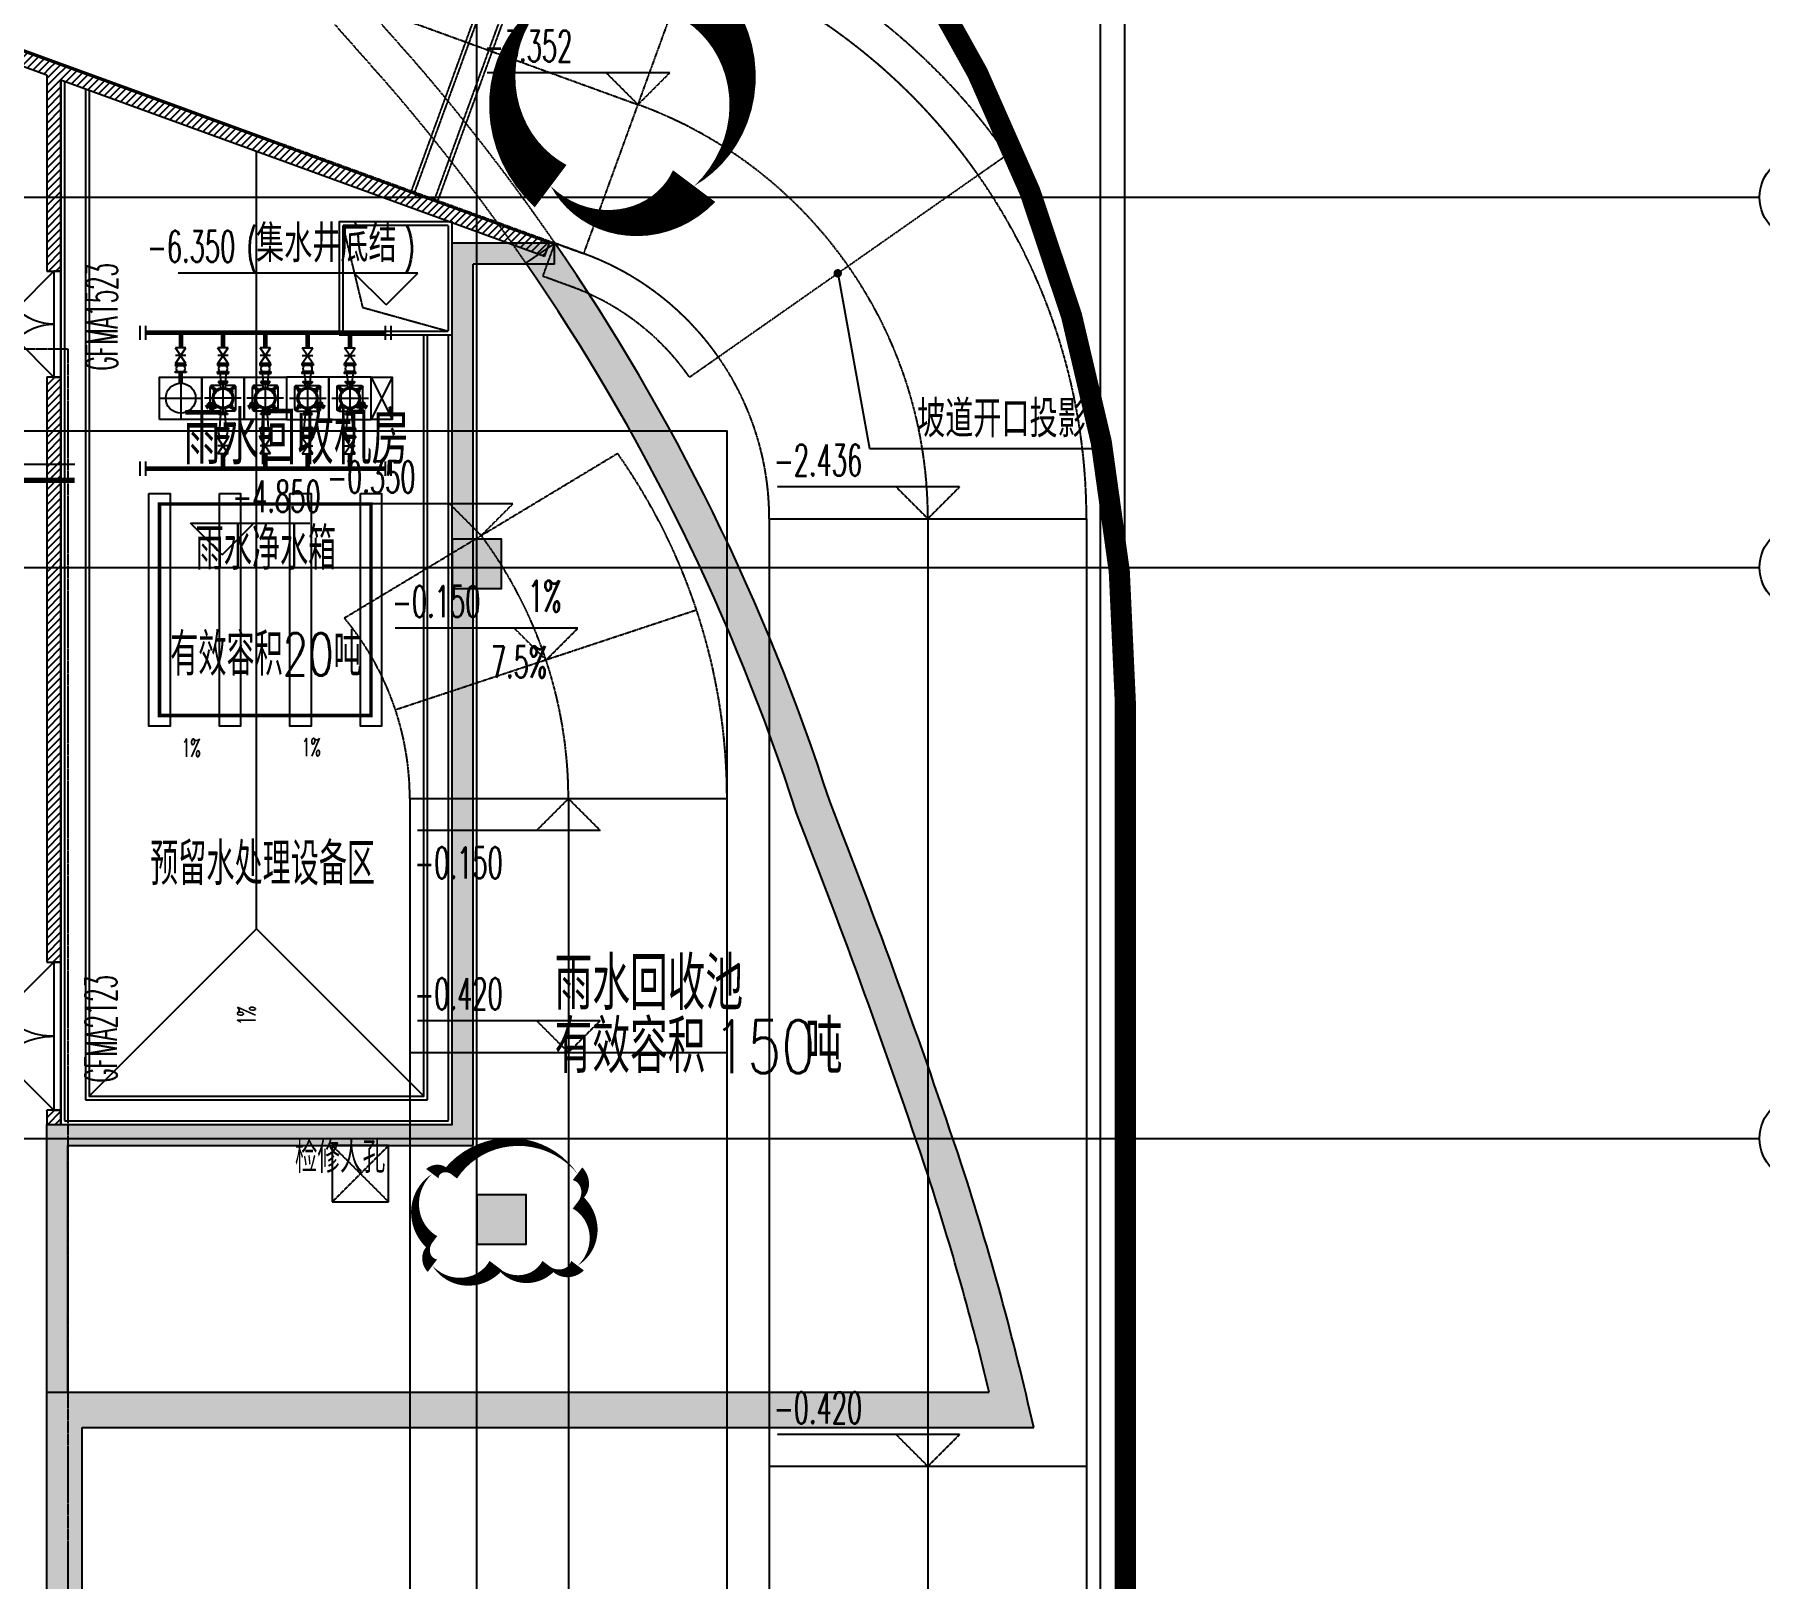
# Model space of a CAD drawing. Extents: x -12047294 to -5625356, y -1456591 to -622873.
# Drawn here: x -6007010 to -5982539, y -690815 to -668914 of the extents above; entities that cross this region are included whole.
import ezdxf
from ezdxf.enums import TextEntityAlignment as Align
from ezdxf.xclip import XClip

# ---------------------------------------------------------------- set-up
doc = ezdxf.new("R2010")
doc.units = 0
doc.header["$LTSCALE"] = 10
doc.header["$MEASUREMENT"] = 0
doc.header["$XCLIPFRAME"] = 2
for name, pattern in [('DASH', [0.35, 0.25, -0.1]), ('DASHDOT', [1, 0.5, -0.25, 0, -0.25]), ('DOTE', [2.42, 2, -0.2, 0.02, -0.2])]:
    doc.linetypes.add(name, pattern=pattern)
for name, color, linetype in [('A-COLUMN', 10, 'Continuous'), ('A-COLUMNH', 252, 'Continuous'), ('A-DIMAXIS', 3, 'Continuous'), ('A-DIMELVE', 3, 'Continuous'), ('A-DIMIDEN', 211, 'Continuous'), ('A-DIMLEAD', 130, 'Continuous'), ('A-DOORWIN', 151, 'Continuous'), ('A-FireH', 6, 'Continuous'), ('A-Hole-up', 40, 'DASH'), ('A-LINE', 4, 'Continuous'), ('A-stru-conc', 1, 'Continuous'), ('A-TEXTDOOR', 181, 'Continuous'), ('A-TextRoom', 7, 'Continuous'), ('A-TK', 7, 'Continuous'), ('A-WALL', 2, 'Continuous'), ('A-集水井', 191, 'Continuous'), ('AXIS_TEXT', 7, 'Continuous'), ('A用地红线', 10, 'Continuous'), ('DOTE', 9, 'DOTE'), ('FUR-家俱-活动', 156, 'Continuous'), ('P-冷水-设备', 156, 'Continuous'), ('P-给排水-文字', 156, 'Continuous'), ('P-设备基础', 156, 'Continuous'), ('PFL-B3$0$A-DETL-0001', 1, 'Continuous'), ('PUB_HATCH', 252, 'Continuous'), ('PUB_TEXT', 7, 'Continuous'), ('STAIR', 5, 'Continuous')]:
    doc.layers.add(name, color=color, linetype=linetype)
doc.layers.add('A-本次修改', color=6, linetype='Continuous', plot=False)
doc.layers.add('A-面积线', color=6, linetype='Continuous', plot=False)
doc.layers.add('p-冷水', color=156, linetype='Continuous', lineweight=60)
doc.styles.add('_TCH_AXIS', font='tjromand.shx', dxfattribs={"bigfont": 'tjhts.shx'})
doc.styles.add('_TCH_DIM', font='tjromans.shx', dxfattribs={"width": 0.8, "bigfont": 'tjhztxt.shx'})
doc.styles.add('_TCH_WINDOW', font='tjromans.shx', dxfattribs={"width": 0.7, "height": 3.5, "bigfont": 'tjhztxt.shx'})
doc.styles.add('COMPLEX', font='COMPLEX')
doc.styles.add('DIM_FONT', font='romanc.shx', dxfattribs={"width": 0.8, "bigfont": 'hztxt.shx'})
doc.styles.add('tjhz', font='tjromans.shx', dxfattribs={"width": 0.5, "bigfont": 'tjhztxt.shx'})
doc.styles.add('注解汉字', font='tjromans.shx', dxfattribs={"width": 0.75, "bigfont": 'tjhztxt.shx'})
pattern_1 = [(45, (0, 53.85), (-53.0330298, 53.0330298), [])]

# ---------------------------------------------------------------- blocks, each defined once
blk = doc.blocks.new('fdsfasd4#$$$')
at = {"layer": 'A-COLUMNH'}
for points in [[(10195058, -2107810), (10195558, -2107310), (10195558, -2104310), (10195058, -2103810)], [(10195058, -2103810), (10195558, -2104310), (10209058, -2104310), (10208428, -2103810)]]:
    blk.add_hatch(color=256, dxfattribs=at).paths.add_polyline_path(points)
at = {"layer": 'PUB_HATCH'}
for points in [[(10205694, -2095595), (10206165, -2095427, 0.073309), (10202268, -2087511), (10201856, -2087795, -0.073442)], [(10207560, -2100734), (10208035, -2100577, 0.01296), (10206165, -2095427), (10205694, -2095595, -0.012992)], [(10208428, -2103810), (10209058, -2104310, 0.0231), (10208035, -2100577), (10207560, -2100734, -0.019304)]]:
    blk.add_hatch(color=256, dxfattribs=at).paths.add_polyline_path(points)
at = {"layer": 'A-COLUMN'}
for p, q in [((10201856, -2087795), (10202268, -2087511)), ((10195058, -2107810), (10195058, -2103810)), ((10195058, -2103810), (10208428, -2103810)), ((10195558, -2107310), (10195558, -2104310)), ((10195558, -2104310), (10209058, -2104310))]:
    blk.add_line(p, q, dxfattribs=at)
for centre, radius, start, end in [((10177365, -2104688), 30252, 17.8262, 34.5975), ((10177365, -2104688), 29752, 17.796, 34.5975), ((10107768, -2134062), 105710, 18.46725, 21.43719), ((10107768, -2134062), 105210, 18.4684, 21.44579), ((10168175, -2113518), 41908, 12.693, 17.9861), ((10168175, -2113518), 41408, 13.5595, 17.9832)]:
    blk.add_arc(centre, radius, start, end, dxfattribs=at)
at = {"layer": 'A-LINE', "linetype": 'DASH', "ltscale": 2, "elevation": 100}
for points in [[(10193985, -2079175, -0.015516), (10195534, -2080253, -0.023157), (10197715, -2082034), (10200349, -2085018, -0.026018), (10202268, -2087511, -0.026018)], [(10193712, -2079595, -0.015516), (10195236, -2080654, -0.022915), (10197359, -2082387), (10199972, -2085346, -0.025986), (10201856, -2087795, -0.025986)]]:
    blk.add_lwpolyline(points, format="xyb", dxfattribs=at)
blk = doc.blocks.new('fsrfwRW354TG45')
at = {"color": 252, "linetype": 'DASH', "ltscale": 3}
for p, q in [((1872903, -322894), (1877311, -324498)), ((1872283, -325062), (1876542, -326612)), ((1879173, -330371), (1879173, -351412)), ((1881423, -330371), (1881423, -351412)), ((1883673, -330371), (1883673, -351412))]:
    blk.add_line(p, q, dxfattribs=at)
at = {"color": 252, "linetype": 'DASH'}
for p, q in [((1877761, -324048), (1875172, -324048)), ((1877311, -324498), (1876861, -324048)), ((1877311, -324498), (1877761, -324048)), ((1881873, -329921), (1879284, -329921)), ((1881423, -330371), (1880973, -329921)), ((1881423, -330371), (1881873, -329921)), ((1881873, -343362), (1879284, -343362)), ((1881423, -343812), (1880973, -343362)), ((1881423, -343812), (1881873, -343362))]:
    blk.add_line(p, q, dxfattribs=at)
at = {"color": 252, "linetype": 'DASH', "ltscale": 3, "elevation": 0}
blk.add_lwpolyline([(1876542, -326612), (1878081, -322384)], dxfattribs=at)
at = {"color": 252, "linetype": 'DASH', "ltscale": 3}
for points in [[(1879173, -330371), (1883673, -330371)], [(1879173, -343812), (1883673, -343812)]]:
    blk.add_lwpolyline(points, dxfattribs=at)
for radius in [8500, 6250, 4000]:
    blk.add_arc((1875173, -330371, 0), radius, 0, 70, dxfattribs=at)
at = {"layer": 'STAIR', "color": 6}
blk.add_line((1853987, -318403), (1872283, -325062), dxfattribs=at)
at = {"layer": 'PUB_TEXT', "color": 252, "linetype": 'DASH', "style": '_TCH_DIM', "width": 0.564706}
for s, p in [('-3.352', (1875127, -323891)), ('-2.436', (1879239, -329764)), ('-0.420', (1879239, -343205))]:
    blk.add_text(s, height=446.2, dxfattribs=at).set_placement(p)
blk = doc.blocks.new('sFsdfew54tfd44')
at = {"layer": 'PFL-B3$0$A-DETL-0001', "color": 252, "linetype": 'DASH'}
for p, q in [((1623750, 59803), (1621161, 59803)), ((1623300, 59353), (1622850, 59803)), ((1623300, 59353), (1623750, 59803)), ((1624670, 58036), (1622081, 58036)), ((1624220, 57586), (1623770, 58036)), ((1624220, 57586), (1624670, 58036)), ((1624537, 55620), (1624087, 55170)), ((1624537, 55620), (1624987, 55170)), ((1624987, 55170), (1622398, 55170)), ((1624987, 52470), (1622398, 52470)), ((1624537, 52020), (1624087, 52470)), ((1624537, 52020), (1624987, 52470))]:
    blk.add_line(p, q, dxfattribs=at)
at = {"layer": 'PFL-B3$0$A-DETL-0001', "color": 252, "linetype": 'DASH', "ltscale": 3}
for p, q in [((1622287, 55620), (1622287, 41800)), ((1624537, 55620), (1624537, 41800))]:
    blk.add_line(p, q, dxfattribs=at)
blk.add_lwpolyline([(1621358, 58183), (1625234, 60518)], dxfattribs=at)
at = {"layer": 'PFL-B3$0$A-DETL-0001', "color": 252, "linetype": 'DASH', "ltscale": 3, "elevation": 0}
blk.add_lwpolyline([(1625234, 60518, -0.154747), (1626787, 55620), (1626787, 41800)], format="xyb", dxfattribs=at)
at = {"layer": 'PFL-B3$0$A-DETL-0001', "color": 252, "linetype": 'DASH', "ltscale": 3}
for points in [[(1624134, 57914, 0, 0, 0), (1623839, 58453, 120, 0, 0), (1623624, 58848, 0, 0, 0)], [(1624123, 57921, 0, 0, 0), (1624293, 57331, 120, 0, 0), (1624419, 56899, 0, 0, 0)]]:
    blk.add_lwpolyline(points, format="xyseb", dxfattribs=at)
at = {"layer": 'PFL-B3$0$A-DETL-0001', "color": 252, "linetype": 'DASH', "ltscale": 3, "elevation": 0}
for points in [[(1626355, 58294), (1622084, 56878)], [(1622287, 55620), (1626787, 55620)], [(1622287, 52020), (1626787, 52020)]]:
    blk.add_lwpolyline(points, dxfattribs=at)
at = {"layer": 'PFL-B3$0$A-DETL-0001', "color": 252, "linetype": 'DASH', "ltscale": 3}
for radius, end in [(6250, 36.6712), (4000, 39.8405)]:
    blk.add_arc((1618287, 55620), radius, 0, end, dxfattribs=at)
at = {"layer": 'A-TK', "color": 252, "linetype": 'DASH', "style": '_TCH_DIM', "width": 0.564706}
for s, p in [('1%%%', (1623964, 58270)), ('7.5%%%', (1623436, 57335))]:
    blk.add_text(s, height=446.2, dxfattribs=at).set_placement(p)
at = {"layer": 'PUB_TEXT', "color": 252, "linetype": 'DASH', "style": '_TCH_DIM', "width": 0.564706}
for s, p in [('-0.350', (1621116, 59960)), ('-0.150', (1622036, 58194)), ('-0.150', (1622353, 54488)), ('-0.420', (1622353, 52628))]:
    blk.add_text(s, height=446.2, dxfattribs=at).set_placement(p)
blk = doc.blocks.new('阀门')
for p, q in [((150, -100), (-150, 100)), ((150, 100), (-150, -100)), ((-150, 100), (-150, -100)), ((0, 100), (0, -100)), ((150, 100), (150, -100))]:
    blk.add_line(p, q)
blk = doc.blocks.new('SHB')
at = {"layer": 'P-冷水-设备'}
for p, q in [((-105, 656), (-105, 636)), ((-105, 656), (105, 656)), ((105, 636), (105, 656)), ((-105, 636), (-105, 616)), ((105, 636), (-105, 636)), ((105, 636), (-105, 636)), ((-105, 636), (105, 636)), ((-105, 616), (105, 616)), ((-105, 486), (-105, 506)), ((-105, 506), (105, 506)), ((105, 486), (-105, 486)), ((105, 486), (-105, 486)), ((-62, 466), (-40, 316)), ((63, 466), (40, 316)), ((105, 616), (105, 636)), ((105, 506), (105, 486)), ((344, 0), (-349, 0)), ((-243, -84), (-243, 205)), ((-199, 199), (-226, 199)), ((-50, 243), (-205, 243)), ((-199, 199), (-199, 226)), ((-199, 199), (-175, 199)), ((-199, 199), (-199, 174)), ((-179, 141), (-168, 110)), ((-153, 153), (-173, 173)), ((-153, 153), (-168, 138)), ((-153, 153), (-137, 169)), ((-153, 153), (-136, 136)), ((-141, 179), (-110, 168)), ((-66, 296), (66, 296)), ((-66, 296), (-66, 270)), ((-66, 270), (-11, 270)), ((-65, 282), (-10, 282)), ((0, 296), (0, -281)), ((9, 270), (65, 270)), ((10, 282), (66, 282)), ((205, 243), (45, 243)), ((67, 295), (67, 270)), ((141, 179), (110, 168)), ((153, 153), (136, 136)), ((153, 153), (137, 169)), ((153, 153), (173, 173)), ((153, 153), (168, 138)), ((179, 141), (168, 110)), ((199, 199), (175, 199)), ((199, 199), (199, 226)), ((199, 199), (199, 174)), ((199, 199), (226, 199)), ((243, -205), (243, 205)), ((-328, -134), (-297, -193)), ((-322, -131), (-291, -190)), ((-319, -163), (-315, -170)), ((-314, -160), (-318, -162)), ((-310, -168), (-314, -170)), ((-299, -152), (-308, -157)), ((-306, -156), (-302, -164)), ((-295, -160), (-304, -165)), ((-299, -141), (-303, -143)), ((-303, -144), (-291, -168)), ((-184, -97), (-302, -159)), ((-298, -141), (-285, -165)), ((-291, -191), (-295, -194)), ((-287, -146), (-294, -149)), ((-283, -154), (-289, -157)), ((-286, -166), (-289, -168)), ((-277, -69), (-245, -129)), ((-214, -189), (-245, -129)), ((-243, -205), (-243, -174)), ((-199, -199), (-226, -199)), ((-186, -74), (-220, -92)), ((-49, -243), (-205, -243)), ((-170, -112), (-200, -128)), ((-199, -199), (-199, -174)), ((-199, -199), (-199, -226)), ((-199, -199), (-175, -199)), ((-179, -141), (-168, -110)), ((-153, -153), (-173, -173)), ((-153, -153), (-168, -138)), ((-153, -153), (-136, -136)), ((-153, -153), (-137, -169)), ((-141, -179), (-110, -168)), ((-85, -311), (-85, -291)), ((-85, -291), (85, -291)), ((85, -311), (-85, -311)), ((-66, -266), (-11, -266)), ((-66, -291), (-66, -266)), ((-66, -291), (66, -291)), ((-65, -278), (-10, -278)), ((-62, -561), (-40, -311)), ((9, -266), (67, -266)), ((10, -278), (66, -278)), ((63, -561), (40, -311)), ((205, -243), (45, -243)), ((67, -290), (67, -266)), ((85, -291), (85, -311)), ((141, -179), (110, -168)), ((153, -153), (136, -136)), ((153, -153), (137, -169)), ((153, -153), (168, -138)), ((153, -153), (173, -173)), ((179, -141), (168, -110)), ((199, -199), (175, -199)), ((199, -199), (199, -174)), ((199, -199), (199, -226)), ((199, -199), (226, -199)), ((-105, -581), (-105, -561)), ((-105, -561), (105, -561)), ((-105, -581), (-105, -601)), ((105, -581), (-105, -581)), ((105, -581), (-105, -581)), ((-105, -601), (105, -601)), ((105, -561), (105, -581)), ((105, -601), (105, -581)), ((-105, -731), (-105, -711)), ((-105, -711), (105, -711)), ((105, -731), (-105, -731)), ((-105, -731), (-105, -751)), ((105, -731), (-105, -731)), ((-105, -751), (105, -751)), ((105, -711), (105, -731)), ((105, -751), (105, -731))]:
    blk.add_line(p, q, dxfattribs=at)
for points in [[(400, -400), (-400, -400), (-400, 400), (400, 400)], [(-105, 486), (-105, 466), (105, 466), (105, 486)], [(-85, 316), (-85, 296), (85, 296), (85, 316)]]:
    blk.add_lwpolyline(points, close=True, dxfattribs=at)
for centre, radius in [((-199, 199), 22), ((-199, 199), 12), ((0, 0), 199), ((0, 0), 176), ((-153, 153), 18.7), ((-153, 153), 10.2), ((0, 276), 11.6), ((0, 276), 6.5), ((153, 153), 18.7), ((153, 153), 10.2), ((199, 199), 22), ((199, 199), 12), ((-245, -129), 45.2), ((-245, -129), 37.4), ((-245, -129), 7.19), ((-199, -199), 22), ((-199, -199), 12), ((-153, -153), 18.7), ((-153, -153), 10.2), ((0, -272), 11.6), ((0, -272), 6.5), ((153, -153), 18.7), ((153, -153), 10.2), ((199, -199), 22), ((199, -199), 12)]:
    blk.add_circle(centre, radius, dxfattribs=at)
for centre, radius, start, end in [((0, 561), 83.3, 138.6522, 221.3478), ((0, 561), 83.3, 318.6522, 41.3478), ((-205, 205), 37.8, 90, 180), ((-153, 153), 28.8, 63.6632, 206.3368), ((-65, 283), 0.917, 180, 270), ((-163, 215), 122, 350.384, 24.4927), ((163, 215), 122, 155.5073, 189.616), ((66, 295), 0.917, 0, 90), ((66, 283), 0.917, 270, 0), ((153, 153), 28.8, 333.6632, 116.3368), ((205, 205), 37.8, 0, 90), ((-314, -169), 1.08, 207.7287, 297.7287), ((-302, -144), 1.08, 117.7287, 207.7287), ((-299, -142), 1.08, 27.7287, 117.7287), ((-296, -193), 1.08, 207.7287, 297.7287), ((-290, -167), 1.08, 207.7287, 297.7287), ((-292, -190), 1.08, 297.7287, 27.7287), ((-286, -165), 1.08, 297.7287, 27.7287), ((-205, -205), 37.8, 180, 270), ((-153, -153), 28.8, 153.6632, 296.3368), ((-65, -278), 0.917, 90, 180), ((-163, -215), 122, 335.5073, 9.616), ((163, -215), 122, 170.384, 204.4927), ((66, -278), 0.917, 0, 90), ((66, -290), 0.917, 270, 0), ((153, -153), 28.8, 243.6632, 26.3368), ((205, -205), 37.8, 270, 0), ((0, -656), 83.3, 138.6522, 221.3478), ((0, -656), 83.3, 318.6522, 41.3478)]:
    blk.add_arc(centre, radius, start, end, dxfattribs=at)
at = {"layer": 'P-冷水-设备', "style": 'DIM_FONT', "width": 0.8, "flags": 9}
for tag in ['YSIZE', 'XSIZE']:
    blk.add_attdef(tag, (0, 0), '', height=0.935, rotation=90, dxfattribs=at)
blk = doc.blocks.new('一体化无负压变频供水设备')
at = {"layer": 'p-冷水'}
for p, q in [((-628, 3200), (-628, -200)), ((1300, 3200), (1300, -200)), ((-628, 2700), (-417, 2700)), ((1088, 2700), (1300, 2700)), ((-628, 2100), (-417, 2100)), ((1088, 2100), (1300, 2100)), ((-628, 1500), (-417, 1500)), ((1088, 1500), (1300, 1500)), ((-628, 900), (-417, 900)), ((1088, 900), (1300, 900)), ((-628, 300), (-417, 300))]:
    blk.add_line(p, q, dxfattribs=at)
at = {"layer": 'p-冷水', "ltscale": 0.75}
blk.add_line((88, 300), (-64, 300), dxfattribs=at)
at = {"layer": 'P-冷水-设备'}
for p, q in [((-728, 3280), (-528, 3280)), ((-728, 3200), (-528, 3200)), ((0, 3000), (600, 3300)), ((0, 3300), (600, 3000)), ((1200, 3280), (1400, 3280)), ((1200, 3200), (1400, 3200)), ((300, 0), (300, 600)), ((-162, 379), (-177, 379)), ((-177, 379), (-177, 221)), ((-177, 379), (-177, 221)), ((-162, 221), (-162, 379)), ((-79, 221), (-79, 379)), ((-79, 379), (-64, 379)), ((-64, 379), (-64, 221)), ((-64, 379), (-64, 221)), ((0, 300), (600, 300)), ((-177, 221), (-162, 221)), ((-64, 221), (-79, 221)), ((-728, -200), (-528, -200)), ((1200, -200), (1400, -200)), ((-728, -280), (-528, -280)), ((1200, -280), (1400, -280))]:
    blk.add_line(p, q, dxfattribs=at)
for points in [[(600, 3000), (0, 3000), (0, 3300), (600, 3300)], [(600, 0), (0, 0), (0, 600), (600, 600)]]:
    blk.add_lwpolyline(points, close=True, dxfattribs=at)
blk.add_circle((300, 300), 212, dxfattribs=at)
for start, end in [(48.6522, 131.3478), (228.6522, 311.3478)]:
    blk.add_arc((-121, 300), 62.4, start, end, dxfattribs=at)
at = {"layer": 'P-冷水-设备', "extrusion": (0, 0, -1), "yscale": 0.75, "zscale": -0.75}
for p, xscale, rotation in [((-300, 2700), 0.75, 269.9999999996663), ((-300, 2100), 0.75, 269.9999999996663), ((-300, 1500), -0.75, 270.0000000003199), ((-300, 900), -0.75, 270.0000000003199)]:
    blk.add_blockref('SHB', p, dxfattribs=dict(at, xscale=xscale, rotation=rotation))
at = {"layer": 'P-冷水-设备', "xscale": -0.75, "yscale": 0.75, "zscale": 0.75, "rotation": 180}
for p in [(-304, 2700), (976, 2700), (-304, 2100), (976, 2100)]:
    blk.add_blockref('阀门', p, dxfattribs=at)
at = {"layer": 'P-冷水-设备', "xscale": 0.75, "yscale": 0.75, "zscale": 0.75}
for p in [(-304, 1500), (976, 1500), (-304, 900), (976, 900), (-304, 300)]:
    blk.add_blockref('阀门', p, dxfattribs=at)
blk = doc.blocks.new('A$C369602DB')
at = {"layer": 'P-冷水-设备', "ltscale": 2, "const_width": 50}
blk.add_lwpolyline([(1800, -6000), (4800, -6000), (4800, -3000), (1800, -3000)], close=True, dxfattribs=at)
at = {"layer": 'P-设备基础', "ltscale": 2}
for points in [[(1650, -2850), (1950, -2850), (1950, -6150), (1650, -6150)], [(2650, -2850), (2950, -2850), (2950, -6150), (2650, -6150)], [(3650, -2850), (3950, -2850), (3950, -6150), (3650, -6150)], [(4650, -2850), (4950, -2850), (4950, -6150), (4650, -6150)]]:
    blk.add_lwpolyline(points, close=True, dxfattribs=at)
at = {"layer": 'P-冷水-设备', "rotation": 270}
blk.add_blockref('一体化无负压变频供水设备', (1800, -1200), dxfattribs=at)
at = {"layer": 'P-给排水-文字', "style": 'tjhz', "width": 0.7}
for s, p in [('雨水净水箱', (3309, -3934)), ('有效容积20吨', (3309, -5434)), ('预留水处理设备区', (3262, -8406))]:
    blk.add_text(s, height=600, dxfattribs=at).set_placement(p, align=Align.CENTER)
blk = doc.blocks.new('fdfADQW#@Q$#$#434')
at = {"layer": 'A-DIMELVE'}
for p, q in [((-99571, -49277), (-102970, -49277)), ((-100021, -49727), (-100471, -49277)), ((-100021, -49727), (-99571, -49277))]:
    blk.add_line(p, q, dxfattribs=at)
at = {"layer": 'A-集水井', "color": 252, "linetype": 'DASH'}
for p, q in [((-99667, -48135, 100), (-98120, -43882, 100)), ((-99621, -48152, 100), (-98073, -43899, 100)), ((-99339, -48255, 100), (-97791, -44002, 100)), ((-99292, -48272, 100), (-97744, -44019, 100))]:
    blk.add_line(p, q, dxfattribs=at)
at = {"layer": 'A-集水井'}
blk.add_line((-101859, -58575, 100), (-101859, -47550, 100), dxfattribs=at)
at = {"layer": 'A-集水井', "linetype": 'DASH'}
for p, q in [((-100634, -48600, 100), (-100354, -49761, 100)), ((-100354, -49761, 100), (-99134, -50100, 100))]:
    blk.add_line(p, q, dxfattribs=at)
at = {"layer": 'A-集水井', "linetype": 'Continuous'}
for q in [(-104234, -60950, 100), (-99484, -60950, 100)]:
    blk.add_line((-101859, -58575, 100), q, dxfattribs=at)
at = {"layer": 'A-集水井', "elevation": 100}
for points in [[(-104634, -46540), (-104634, -61350), (-99084, -61350), (-99084, -50150)], [(-104234, -46686), (-104234, -60950), (-99484, -60950), (-99484, -50150)]]:
    blk.add_lwpolyline(points, dxfattribs=at)
at = {"layer": 'A-集水井', "linetype": 'DASH', "elevation": 100}
for points in [[(-104584, -46559), (-104584, -61300), (-99134, -61300), (-99134, -50150)], [(-104284, -46668), (-104284, -61000), (-99434, -61000), (-99434, -50150)]]:
    blk.add_lwpolyline(points, dxfattribs=at)
at = {"layer": 'A-集水井', "elevation": 100}
blk.add_lwpolyline([(-100684, -50150), (-99084, -50150), (-99084, -48550), (-100684, -48550)], close=True, dxfattribs=at)
at = {"layer": 'A-集水井', "linetype": 'DASH', "elevation": 100}
blk.add_lwpolyline([(-100634, -50100), (-99134, -50100), (-99134, -48600), (-100634, -48600)], close=True, dxfattribs=at)
at = {"layer": 'A-集水井', "linetype": 'Continuous'}
for points in [[(-102639, -56226, 0, 0, 0), (-103094, -56226, 80, 0, 0), (-103394, -56226, 0, 0, 0)], [(-101305, -56217, 0, 0, 0), (-100850, -56217, 80, 0, 0), (-100550, -56217, 0, 0, 0)], [(-101784, -59660, 0, 0, 0), (-101784, -60116, 80, 0, 0), (-101784, -60416, 0, 0, 0)]]:
    blk.add_lwpolyline(points, format="xyseb", dxfattribs=at)
at = {"layer": 'A-TK', "style": '_TCH_DIM'}
for s, height, width, p in [('-6.350', 446.2, 0.564706, (-103411, -49120)), ('(', 446, 0.564706, (-102001, -49120)), ('集水井底结', 525, 0.8, (-101865, -49120)), (')', 446, 0.564706, (-99765, -49120))]:
    blk.add_text(s, height=height, dxfattribs=dict(at, width=width)).set_placement(p)
at = {"layer": 'PUB_TEXT', "linetype": 'Continuous', "style": '_TCH_DIM', "width": 0.564706}
for p in [(-102921, -56136), (-101217, -56127)]:
    blk.add_text('1%', height=255, dxfattribs=at).set_placement(p)
blk.add_text('1%', height=255, rotation=90, dxfattribs=at).set_placement((-101874, -59942))
blk = doc.blocks.new('$DorLib2D$00000116')
at = {"color": 0}
for p, q in [((-0.5, 0), (-0.146, 0.354)), ((0.5, 0), (0.146, 0.354))]:
    blk.add_line(p, q, dxfattribs=at)
for centre, start, end in [((-0.5, 0), 0, 45), ((0.5, 0), 135, 180)]:
    blk.add_arc(centre, 0.5, start, end, dxfattribs=at)
blk = doc.blocks.new('_FZH')
blk.add_lwpolyline([(-0.5, -0.5), (0.5, -0.5), (0.5, 0.5), (-0.5, 0.5)], close=True)
at = {"layer": 'PUB_HATCH'}
blk.add_solid([(-0.5, -0.5), (0.5, -0.5), (-0.5, 0.5), (0.5, 0.5)], dxfattribs=at)
blk = doc.blocks.new('_AXISO')
blk.add_circle((0, 0), 0.5)
at = {"layer": 'AXIS_TEXT', "style": 'COMPLEX', "width": 1.041667}
blk.add_attdef('A', text='', height=0.56, dxfattribs=at).set_placement((-0.25, -0.28), (0.25, -0.28), align=Align.FIT)

msp = doc.modelspace()

# ---------------------------------------------------------------- hatches: boundary and pattern name
at = {"layer": 'A-COLUMNH'}
for points in [[(-5999634, -671873.4), (-6001086.1, -671873.4), (-6000786.1, -672173.4), (-5999634, -672173.4)], [(-6001086.1, -684373.4), (-6000786.1, -684673.4), (-6000786.1, -672173.4), (-6001086.1, -671873.4)], [(-6006836.1, -684373.4), (-6006536.1, -684673.4), (-6000786.1, -684673.4), (-6001086.1, -684373.4)], [(-6006536.1, -688173.4), (-6006536.1, -684673.4), (-6006836.1, -684373.4), (-6006836.1, -688173.4)]]:
    msp.add_hatch(color=256, dxfattribs=at).paths.add_polyline_path(points)
at = {"layer": 'A-FireH'}
h = msp.add_hatch(dxfattribs=at)
h.set_pattern_fill('普通砖', color=256, scale=30, style=0)
h.set_pattern_definition(pattern_1)
h.paths.add_polyline_path([(-6006769.5, -669444.4), (-6006836.1, -669278.2), (-6010833.2, -667823.4), (-6011039.9, -667890.1), (-6010868.4, -668023.4), (-6006836.1, -669491.1)])
h = msp.add_hatch(dxfattribs=at)
h.set_pattern_fill('普通砖', color=256, scale=30, style=0)
h.set_pattern_definition(pattern_1)
h.paths.add_polyline_path([(-5999705.8, -671873.4), (-6006836.1, -669278.2), (-6006769.5, -669444.4), (-6006636.1, -669563.8), (-5999774.3, -672061.4)])
h = msp.add_hatch(dxfattribs=at)
h.set_pattern_fill('普通砖', color=256, scale=30, style=0)
h.set_pattern_definition(pattern_1)
h.paths.add_polyline_path([(-6006836.1, -669491.1), (-6006836.1, -672273.4), (-6006636.1, -672273.4), (-6006636.1, -669563.8), (-6006769.5, -669444.4)])
h = msp.add_hatch(dxfattribs=at)
h.set_pattern_fill('普通砖', color=256, scale=30, style=0)
h.set_pattern_definition(pattern_1)
h.paths.add_polyline_path([(-6006636.1, -682073.4), (-6006636.1, -673773.4), (-6006836.1, -673773.4), (-6006836.1, -682073.4)])
h = msp.add_hatch(dxfattribs=at)
h.set_pattern_fill('普通砖', color=256, scale=30, style=0)
h.set_pattern_definition(pattern_1)
h.paths.add_polyline_path([(-6006636.1, -684373.4), (-6006636.1, -684173.4), (-6006836.1, -684173.4), (-6006836.1, -684373.4)])

# ---------------------------------------------------------------- linework, layer by layer
at = {"layer": 'A-COLUMN'}
for p, q in [((-5999634, -671873.4), (-6001086.1, -671873.4)), ((-6001086.1, -684373.4), (-6001086.1, -671873.4)), ((-5999634, -672173.4), (-5999634, -671873.4)), ((-5999634, -672173.4), (-6000786.1, -672173.4)), ((-6000786.1, -684673.4), (-6000786.1, -672173.4)), ((-6006836.1, -684373.4), (-6001086.1, -684373.4)), ((-6006836.1, -688173.4), (-6006836.1, -684373.4)), ((-6006536.1, -684673.4), (-6000786.1, -684673.4)), ((-6006536.1, -688173.4), (-6006536.1, -684673.4)), ((-6006836.1, -688173.4), (-6006536.1, -688173.4))]:
    msp.add_line(p, q, dxfattribs=at)
at = {"layer": 'A-DIMAXIS'}
for p, q in [((-5988539.2, -671223.4), (-5982539.2, -671223.4)), ((-5988539.2, -676473.4), (-5982539.2, -676473.4)), ((-5988539.2, -684573.4), (-5982539.2, -684573.4))]:
    msp.add_line(p, q, dxfattribs=at)
at = {"layer": 'A-DIMELVE'}
for p, q in [((-6004347.2, -676296.6), (-6004797.2, -675846.6)), ((-6004797.2, -675846.6), (-6003102, -675846.6)), ((-6004347.2, -676296.6), (-6003897.2, -675846.6))]:
    msp.add_line(p, q, dxfattribs=at)
at = {"layer": 'A-DIMIDEN'}
msp.add_line((-6006438.8, -675014.2), (-6010154.8, -675014.2), dxfattribs=at)
at = {"layer": 'A-DIMIDEN', "const_width": 75}
msp.add_lwpolyline([(-6006438.8, -675239.2), (-6009254.5, -675239.2)], dxfattribs=at)
at = {"layer": 'A-DIMLEAD'}
for p, q in [((-5995615.5, -672301.7), (-5995166.6, -674786.7)), ((-5995166.6, -674786.7), (-5991882.1, -674786.7))]:
    msp.add_line(p, q, dxfattribs=at)
at = {"layer": 'A-DIMLEAD', "const_width": 60}
msp.add_lwpolyline([(-5995620.8, -672272.2, 1), (-5995610.2, -672331.2, 1)], format="xyb", close=True, dxfattribs=at)
at = {"layer": 'A-DOORWIN'}
for points in [[(-6006636.1, -673773.4), (-6006636.1, -672273.4), (-6006736.1, -672273.4), (-6006736.1, -673773.4)], [(-6006636.1, -684173.4), (-6006636.1, -682073.4), (-6006736.1, -682073.4), (-6006736.1, -684173.4)]]:
    msp.add_lwpolyline(points, close=True, dxfattribs=at)
at = {"layer": 'A-Hole-up'}
msp.add_lwpolyline([(-6001986.1, -685473.4), (-6001986.1, -684673.4), (-6002786.1, -684673.4), (-6002786.1, -685473.4)], close=True, dxfattribs=at)
for points in [[(-6002786.1, -684673.4), (-6001986.1, -685473.4)], [(-6001986.1, -684673.4), (-6002786.1, -685473.4)]]:
    msp.add_lwpolyline(points, dxfattribs=at)
at = {"layer": 'A-LINE', "linetype": 'DASH', "ltscale": 2}
msp.add_line((-5997309.5, -673487.9, 0), (-5993623.4, -670906.8), dxfattribs=at)
at = {"layer": 'A-WALL'}
for p, q in [((-6006836.1, -669491.1), (-6010868.4, -668023.4)), ((-6006836.1, -669278.2), (-6010833.2, -667823.4)), ((-5999705.8, -671873.4), (-6006836.1, -669278.2)), ((-6006836.1, -669491.1), (-6006836.1, -672273.4)), ((-5999774.3, -672061.4), (-6006636.1, -669563.8)), ((-6006636.1, -672273.4), (-6006636.1, -669563.8)), ((-5999774.3, -672061.4), (-5999705.8, -671873.4)), ((-6006836.1, -672273.4), (-6006636.1, -672273.4)), ((-6006636.1, -673773.4), (-6006836.1, -673773.4)), ((-6006836.1, -673773.4), (-6006836.1, -682073.4)), ((-6006636.1, -682073.4), (-6006636.1, -673773.4)), ((-6006836.1, -682073.4), (-6006636.1, -682073.4)), ((-6006636.1, -684173.4), (-6006836.1, -684173.4)), ((-6006836.1, -684173.4), (-6006836.1, -684373.4)), ((-6006636.1, -684373.4), (-6006636.1, -684173.4))]:
    msp.add_line(p, q, dxfattribs=at)
at = {"layer": 'A-WALL', "color": 4, "linetype": 'DASH'}
for p, q in [((-5993623.4, -670906.8), (-5993213.8, -670620)), ((-5999797.2, -672344.7), (-5999626.2, -671874.9)), ((-5999218.1, -672023.4), (-5999626.2, -671874.9)), ((-5999389.1, -672493.3), (-5999797.2, -672344.7)), ((-5997719.1, -673774.7), (-5997309.5, -673487.9))]:
    msp.add_line(p, q, dxfattribs=at)
for radius, end in [(9000, 66.81526), (8500, 70), (4000, 70), (3500, 70)]:
    msp.add_arc((-6000586.1, -675782.2), radius, 35, end, dxfattribs=at)
at = {"layer": 'A-本次修改'}
msp.add_lwpolyline([(-5999687.5, -668361, 0, 750, 0.5), (-5999687.5, -671064.5, 0, 750, 0.5), (-5997652.5, -671064.5, 0, 750, 0.5), (-5997652.5, -668361, 0, 750, 0.5)], format="xyseb", close=True, dxfattribs=at)
at = {"layer": 'A-本次修改', "color": 3}
msp.add_lwpolyline([(-6001365, -685074, 0, 225, 0.5), (-6001365, -686049, 0, 225, 0.5), (-6001365, -686377.5, 0, 225, 0.5), (-6000465, -686377.5, 0, 225, 0.5), (-5999715, -686377.5, 0, 225, 0.5), (-5999306.5, -686377.5, 0, 225, 0.5), (-5999306.5, -685477.5, 0, 225, 0.5), (-5999306.5, -685074, 0, 225, 0.5), (-6001106.5, -685074, 0, 225, 0.5)], format="xyseb", close=True, dxfattribs=at)
at = {"layer": 'A用地红线', "color": 14, "linetype": 'DASHDOT', "ltscale": 3, "const_width": 300, "elevation": -100}
msp.add_lwpolyline([(-6086536.7, -666374.4, -0.4142685), (-6078536.1, -658373.6), (-6011536.9, -658373.6, -0.4142223), (-5991536.1, -678373.5), (-5991536.9, -745373.9, -0.3336182), (-5997304.2, -753056.7, -0.0708226), (-5999536.8, -753373.6), (-6066536, -753373.5, -0.4142223), (-6086536.8, -733373.7), (-6086536.7, -666373.6)], format="xyb", close=True, dxfattribs=at)
at = {"layer": 'DOTE'}
for p, q in [((-6000736.1, -756373.6), (-6000736.1, -655372.8)), ((-5991886.1, -756373.6), (-5991886.1, -655372.8)), ((-6089538.8, -671223.4), (-5988539.2, -671223.4))]:
    msp.add_line(p, q, dxfattribs=at)
at = {"layer": 'DOTE', "linetype": 'DOTE'}
for p, q in [((-6089538.8, -676473.4), (-5988539.2, -676473.4)), ((-6089538.8, -684573.4), (-5988539.2, -684573.4))]:
    msp.add_line(p, q, dxfattribs=at)
at = {"layer": 'DOTE', "color": 250, "linetype": 'DASH', "ltscale": 5}
msp.add_lwpolyline([(-6056536.1, -673373.4), (-6006536.1, -673373.4), (-6006536.1, -723273.4), (-6056536.1, -723273.4)], close=True, dxfattribs=at)

# ---------------------------------------------------------------- block references
ref = msp.add_blockref('fsrfwRW354TG45', (-7875759.6, -345411))
XClip(ref).set_block_clipping_path([(1838623.3819107385, -353893.498077731), (1884215.6221971577, -308572.9980777309)])
at = {"layer": 'A-COLUMN', "xscale": 700, "yscale": 700, "zscale": 700}
for p in [(-6000736.1, -676423.4), (-6000386.1, -685723.4)]:
    msp.add_blockref('_FZH', p, dxfattribs=at)
at = {"layer": 'A-DIMAXIS'}
ref = msp.add_blockref('_AXISO', (-5981939.2, -671223.4), dxfattribs=dict(at, xscale=1200, yscale=1200, zscale=1200))
ref.add_attrib('A', 'S', dxfattribs={"height": 698.9, "style": '_TCH_AXIS'}).set_placement((-5982172.2, -671572.9), (-5981706.3, -671572.9), align=Align.FIT)
ref = msp.add_blockref('_AXISO', (-5981939.2, -676473.4), dxfattribs=dict(at, xscale=1200, yscale=1200, zscale=1200))
ref.add_attrib('A', 'R', dxfattribs={"height": 714.2, "style": '_TCH_AXIS', "width": 0.928571}).set_placement((-5982160.3, -676830.5), (-5981718.2, -676830.5), align=Align.FIT)
ref = msp.add_blockref('_AXISO', (-5981939.2, -684573.4), dxfattribs=dict(at, xscale=1200, yscale=1200, zscale=1200))
ref.add_attrib('A', 'Q', dxfattribs={"height": 689.6, "style": '_TCH_AXIS', "width": 0.913043}).set_placement((-5982179.1, -684918.2), (-5981699.4, -684918.2), align=Align.FIT)
at = {"layer": 'A-DOORWIN'}
ref = msp.add_blockref('$DorLib2D$00000116', (-6006736.1, -673023.4), dxfattribs=dict(at, xscale=-1500, yscale=1500, zscale=-1500, rotation=90.00000000000841))
ref.add_attrib('A', 'GFMA1523', (-6005830.8, -673680.7), dxfattribs={"layer": 'A-TEXTDOOR', "height": 446.25, "rotation": 90, "style": '_TCH_WINDOW', "width": 0.494118})
ref = msp.add_blockref('$DorLib2D$00000116', (-6006736.1, -683123.4), dxfattribs=dict(at, xscale=-2100, yscale=2100, zscale=-2100, rotation=90))
ref.add_attrib('A', 'GFMA2123', (-6005843.2, -683780.7), dxfattribs={"layer": 'A-TEXTDOOR', "height": 446.25, "rotation": 90, "style": '_TCH_WINDOW', "width": 0.494118})
at = {"layer": 'A-stru-conc'}
msp.add_blockref('fdsfasd4#$$$', (-16201893.9, 1415636.1, -100), dxfattribs=at)
at = {"layer": 'A-集水井', "linetype": 'Continuous'}
msp.add_blockref('fdfADQW#@Q$#$#434', (-5902002.6, -623023.5, -100), dxfattribs=at)
at = {"layer": 'A-面积线'}
msp.add_blockref('A$C369602DB', (-6007036.1, -672573.4), dxfattribs=at)
at = {"layer": 'FUR-家俱-活动'}
ref = msp.add_blockref('sFsdfew54tfd44', (-7623973, -735373.4), dxfattribs=at)
XClip(ref).set_block_clipping_path([(1616746.0134779364, 2805.2615686982), (1626786.8661755677, 60830.4310191773)])

# ---------------------------------------------------------------- texts
at = {"layer": 'A-DIMLEAD', "style": '注解汉字', "width": 0.75}
msp.add_text('检修人孔', height=450, dxfattribs=at).set_placement((-6003316.6, -685062.2))
at = {"layer": 'A-TextRoom', "style": '注解汉字', "width": 0.75}
for s, p in [('雨水回收机房', (-6004901, -675011.9)), ('雨水回收池', (-5999631, -682749.7)), ('有效容积', (-5999631, -683645.3)), ('150', (-5997381, -683645.3)), ('吨', (-5996082.9, -683645.3))]:
    msp.add_text(s, height=750, dxfattribs=at).set_placement(p)
at = {"layer": 'A-TK', "style": '_TCH_DIM'}
for s, height, width, p in [('坡道开口投影', 525, 0.8, (-5994490.2, -674629.2)), ('-4.850', 446.25, 0.564706, (-6004203.5, -675689.1))]:
    msp.add_text(s, height=height, dxfattribs=dict(at, width=width)).set_placement(p)

doc.saveas('drawing.dxf')
